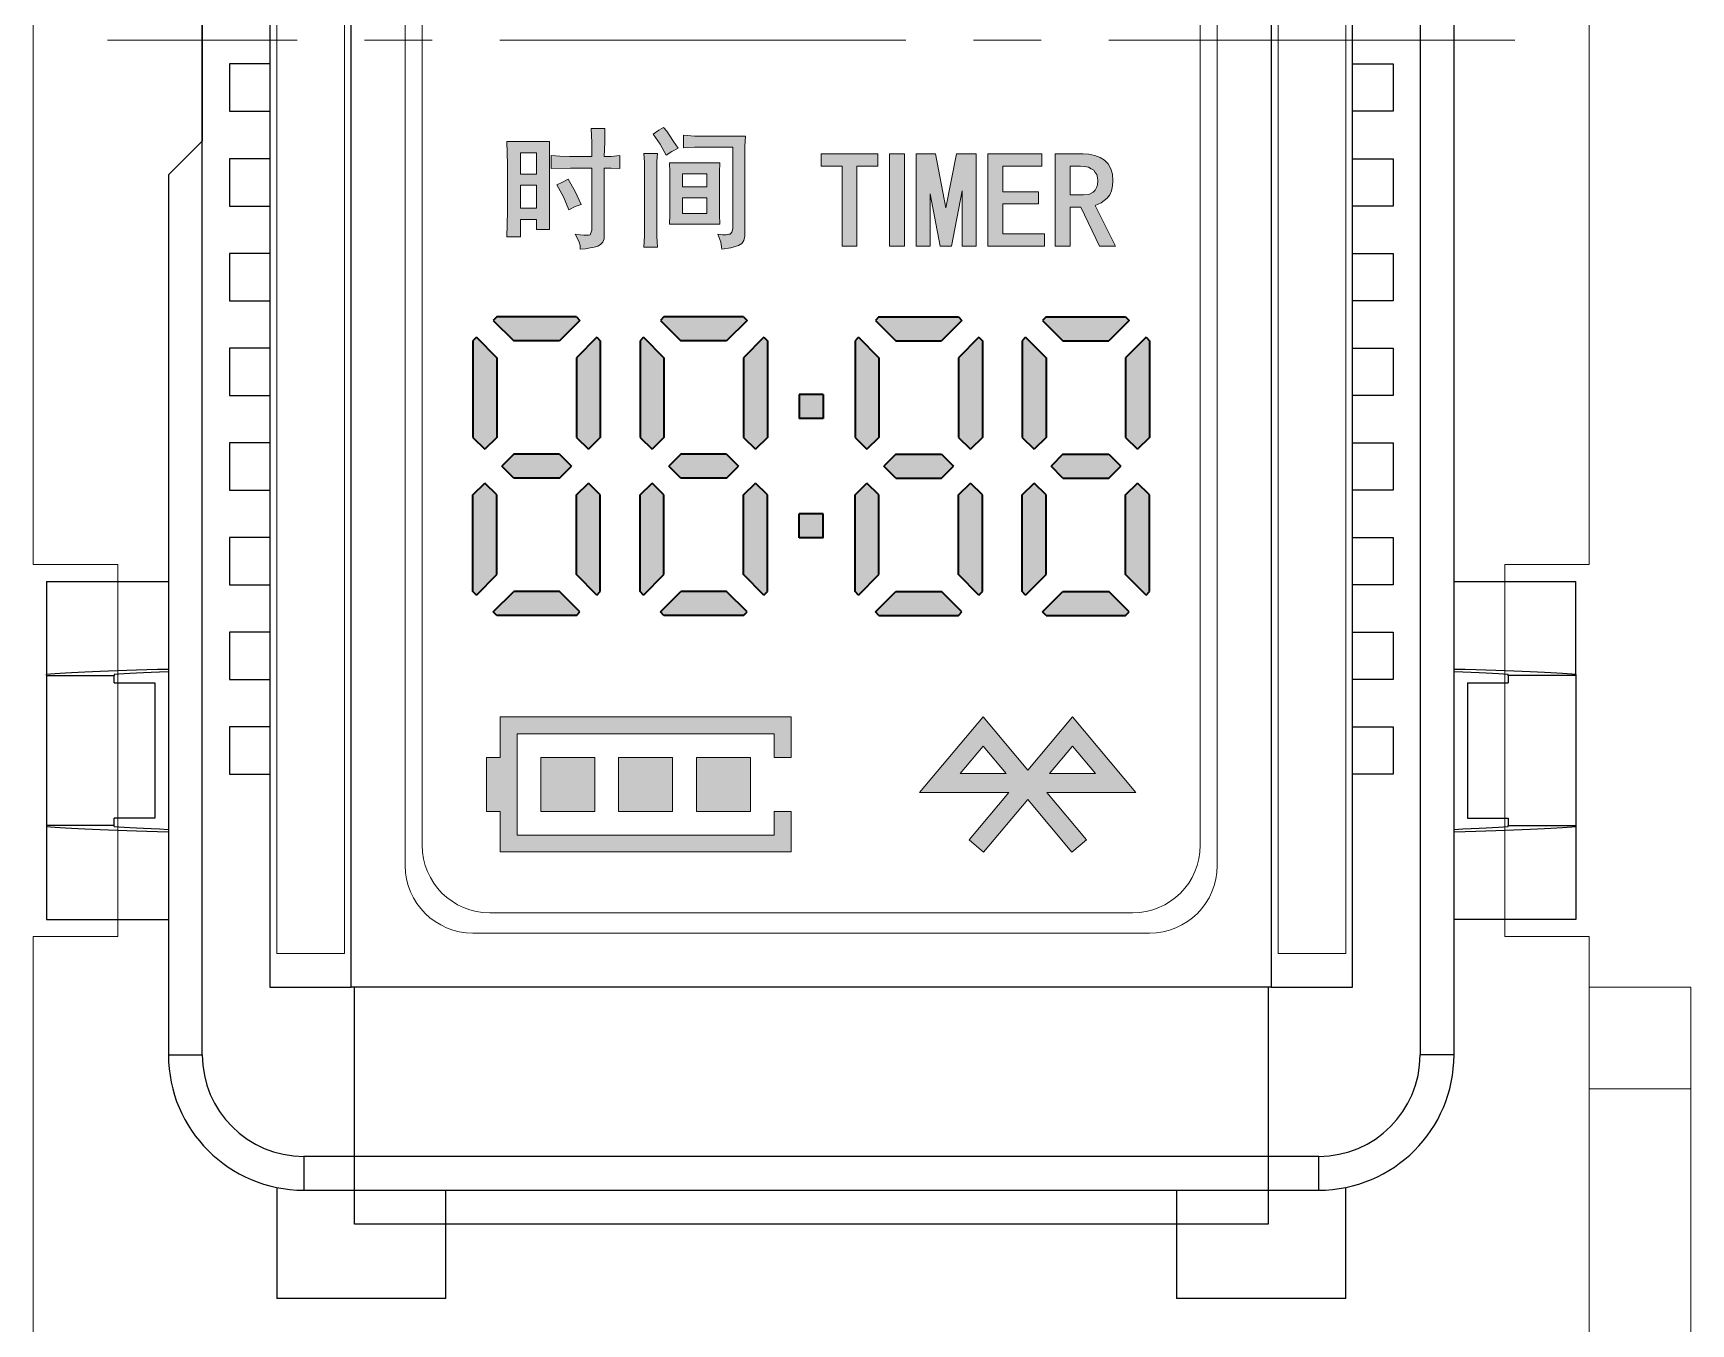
# Model space of a CAD drawing. Header units: millimetres. Extents: x -13 to 383, y -156 to 81.
# Drawn here: x 53.65 to 78.15, y 15.67 to 34.76 of the extents above; entities that cross this region are included whole.
import ezdxf

# ---------------------------------------------------------------- set-up
doc = ezdxf.new("R2010")
doc.units = ezdxf.units.MM
doc.header["$LTSCALE"] = 0.5
doc.linetypes.add('点画线', pattern=[18, 12, -2, 2, -2])
doc.layers.get('0').update_dxf_attribs({"lineweight": 18})
doc.layers.add('中心线层', color=1, linetype='点画线', lineweight=18)
doc.layers.add('粗实线层', color=7, linetype='Continuous', lineweight=35)

# ---------------------------------------------------------------- blocks, each defined once
blk = doc.blocks.new('*X6')
at = {"color": 7, "linetype": 'Continuous', "lineweight": 25}
for p, q in [((6.079, 4.1), (-6.079, 4.1)), ((-6.079, 3.6), (-6.079, 4.1)), ((6.079, 4.1), (6.079, 3.6)), ((-6.079, 3.6), (6.079, 3.6)), ((-7.861, 3.009), (-7.415, 2.782)), ((-8.769, 2.038), (-8.513, 1.609)), ((8.769, 2.038), (8.513, 1.609)), ((-9.5, 0.75), (-9.5, -10.91)), ((-9.5, 0.75), (-9, 0.75)), ((-9, -27.9), (-9, 0.75)), ((9, 0.75), (9, -27.9)), ((9.5, 0.75), (9, 0.75)), ((9.5, -27.9), (9.5, 0.75)), ((-11.3, -1.9), (-11.3, -3.276)), ((-11.3, -1.9), (-9.5, -1.9)), ((9.5, -1.9), (11.3, -1.9)), ((11.3, -1.9), (11.3, -3.276)), ((-11.3, -3.293), (-11.3, -3.276)), ((-11.3, -3.293), (-10.3, -3.293)), ((-11.3, -3.293), (-11.3, -5.507)), ((-10.3, -3.278), (-10.3, -3.293)), ((-10.3, -3.4), (-10.3, -3.293)), ((-10.3, -3.4), (-9.7, -3.4)), ((-9.7, -3.4), (-9.7, -5.4)), ((9.7, -3.4), (9.7, -5.4)), ((9.7, -3.4), (10.3, -3.4)), ((10.3, -3.293), (10.3, -3.278)), ((11.3, -3.293), (10.3, -3.293)), ((10.3, -3.293), (10.3, -3.4)), ((11.3, -3.276), (11.3, -3.293)), ((11.3, -3.293), (11.3, -5.507)), ((-11.3, -5.507), (-11.3, -5.524)), ((-10.3, -5.507), (-11.3, -5.507)), ((-11.3, -5.524), (-11.3, -6.9)), ((-9.7, -5.4), (-10.3, -5.4)), ((-10.3, -5.507), (-10.3, -5.4)), ((-10.3, -5.522), (-10.3, -5.507)), ((9.7, -5.4), (10.3, -5.4)), ((10.3, -5.4), (10.3, -5.507)), ((10.3, -5.522), (10.3, -5.507)), ((10.3, -5.507), (11.3, -5.507)), ((11.3, -5.507), (11.3, -5.524)), ((11.3, -6.9), (11.3, -5.524)), ((-11.3, -6.9), (-9.5, -6.9)), ((11.3, -6.9), (9.5, -6.9)), ((-9.002, -11.407), (-9.5, -10.91)), ((-9.002, -11.407), (-9.002, -14.393)), ((-9.5, -14.89), (-9.002, -14.393)), ((-9.5, -14.89), (-9.5, -27.9)), ((-11.3, -20.9), (-11.3, -22.276)), ((-11.3, -20.9), (-9.5, -20.9)), ((9.5, -20.9), (11.3, -20.9)), ((11.3, -22.276), (11.3, -20.9)), ((-11.3, -22.293), (-11.3, -22.276)), ((-11.3, -22.293), (-10.3, -22.293)), ((-11.3, -22.293), (-11.3, -24.507)), ((-10.3, -22.278), (-10.3, -22.293)), ((-10.3, -22.4), (-10.3, -22.293)), ((10.3, -22.293), (10.3, -22.278)), ((11.3, -22.293), (10.3, -22.293)), ((10.3, -22.293), (10.3, -22.4)), ((11.3, -22.276), (11.3, -22.293)), ((11.3, -22.293), (11.3, -24.507)), ((-10.3, -22.4), (-9.7, -22.4)), ((-9.7, -22.4), (-9.7, -24.4)), ((9.7, -22.4), (9.7, -24.4)), ((9.7, -22.4), (10.3, -22.4)), ((-9.7, -24.4), (-10.3, -24.4)), ((-10.3, -24.507), (-10.3, -24.4)), ((9.7, -24.4), (10.3, -24.4)), ((10.3, -24.4), (10.3, -24.507)), ((-11.3, -24.507), (-11.3, -24.524)), ((-10.3, -24.507), (-11.3, -24.507)), ((-11.3, -24.524), (-11.3, -25.9)), ((-10.3, -24.522), (-10.3, -24.507)), ((10.3, -24.522), (10.3, -24.507)), ((10.3, -24.507), (11.3, -24.507)), ((11.3, -24.507), (11.3, -24.524)), ((11.3, -24.524), (11.3, -25.9)), ((-11.3, -25.9), (-9.5, -25.9)), ((11.3, -25.9), (9.5, -25.9)), ((-9.5, -27.9), (-9, -27.9)), ((9.5, -27.9), (9, -27.9)), ((7.5, -29.4), (-7.5, -29.4)), ((-7.5, -29.4), (-7.5, -29.9)), ((7.5, -29.9), (7.5, -29.4)), ((-7.9, -29.86), (-7.9, -31.5)), ((7.9, -31.5), (7.9, -29.86)), ((-7.5, -29.9), (7.5, -29.9)), ((-5.4, -31.5), (-5.4, -29.9)), ((5.4, -29.9), (5.4, -31.5)), ((-5.4, -31.5), (-7.9, -31.5)), ((7.9, -31.5), (5.4, -31.5))]:
    blk.add_line(p, q, dxfattribs=at)
at = {"color": 0, "linetype": 'Continuous', "ltscale": 0.5}
for p, q in [((-4.75, 0), (4.75, 0)), ((-5.75, -24.8), (-5.75, -1)), ((5.75, -24.8), (5.75, -1)), ((-4.75, -25.8), (4.75, -25.8))]:
    blk.add_line(p, q, dxfattribs=at)
at = {"color": 7, "linetype": 'Continuous', "lineweight": 25}
for centre, radius, start, end in [((-6.079, 2.1), 2, 89.9999, 152.9752), ((6.079, 2.1), 2, 27.0248, 90.0001), ((-10, 4.1), 2.402, 300.8378, 332.975), ((10, 4.1), 2.402, 207.025, 239.1622), ((-8, 0.75), 1.5, 120.8378, 180), ((8, 0.75), 1.5, 0, 59.1622), ((-7.5, -27.9), 2, 180, 270), ((7.5, -27.9), 2, 270, 0)]:
    blk.add_arc(centre, radius, start, end, dxfattribs=at)
at = {"color": 0, "linetype": 'Continuous', "ltscale": 0.5}
for centre, start, end in [((4.75, -1), 0, 90), ((-4.75, -1), 90, 180), ((-4.75, -24.8), 180, 270), ((4.75, -24.8), 270, 0)]:
    blk.add_arc(centre, 1, start, end, dxfattribs=at)
at = {"color": 7, "linetype": 'Continuous', "lineweight": 25}
for centre, major_axis, start_param, end_param in [((0, -3.313), (11.5, 0), 2.542925, 2.95482), ((0, -3.313), (10.5, 0), 2.701617, 2.946102), ((0, -3.313), (11.5, 0), 0.186772, 0.598668), ((0, -3.313), (10.5, 0), 0.195491, 0.439976), ((0, -5.487), (11.5, 0), 3.328365, 3.740261), ((0, -5.487), (10.5, 0), 3.337084, 3.581569), ((0, -5.487), (10.5, 0), 5.843209, 6.087694), ((0, -5.487), (11.5, 0), 5.684517, 6.096413), ((0, -22.313), (11.5, 0), 2.542925, 2.95482), ((0, -22.313), (10.5, 0), 2.701617, 2.946102), ((0, -22.313), (11.5, 0), 0.186772, 0.598668), ((0, -22.313), (10.5, 0), 0.195491, 0.439976), ((0, -24.487), (11.5, 0), 3.328365, 3.740261), ((0, -24.487), (10.5, 0), 3.337084, 3.581569), ((0, -24.487), (10.5, 0), 5.843209, 6.087694), ((0, -24.487), (11.5, 0), 5.684517, 6.096413)]:
    blk.add_ellipse(centre, major_axis=major_axis, ratio=0.017455, start_param=start_param, end_param=end_param, dxfattribs=at)
for points in [[(-6.079, 3.6), (-6.643, 3.6), (-7.159, 3.284), (-7.415, 2.782)], [(7.415, 2.782), (7.159, 3.284), (6.643, 3.6), (6.079, 3.6)], [(-7.415, 2.782), (-7.663, 2.295), (-8.044, 1.889), (-8.513, 1.609)], [(8.513, 1.609), (8.044, 1.889), (7.663, 2.295), (7.415, 2.782)], [(-8.513, 1.609), (-8.815, 1.428), (-9, 1.102), (-9, 0.75)], [(9, 0.75), (9, 1.102), (8.815, 1.428), (8.513, 1.609)], [(-9, -27.9), (-9, -28.728), (-8.328, -29.4), (-7.5, -29.4)], [(7.5, -29.4), (8.328, -29.4), (9, -28.728), (9, -27.9)]]:
    blk.add_open_spline(points, degree=3, dxfattribs=at)
blk.add_open_spline([(7.415, 2.782), (7.532, 2.841), (7.648, 2.9), (7.813, 2.984), (7.861, 3.009), (7.861, 3.009)], degree=3, knots=[0, 0, 0, 0, 0.25, 0.25, 0.5, 0.5, 0.5, 0.5], dxfattribs=at)
blk = doc.blocks.new('*X17')
at = {"color": 9, "linetype": 'Continuous', "lineweight": 25}
for p, q in [((-45.36, -22.04), (-45.36, -18.54)), ((-31.86, -18.54), (-31.86, -22.04)), ((-31.86, -22.04), (-45.36, -22.04))]:
    blk.add_line(p, q, dxfattribs=at)
blk = doc.blocks.new('*X28')
at = {"color": 8, "linetype": 'Continuous', "ltscale": 0.5}
for p, q in [((1.1, 27.5), (0.1, 27.5)), ((0.1, 0.5), (0.1, 27.5)), ((1.1, 0.5), (1.1, 27.5)), ((1.1, 0.5), (0.1, 0.5))]:
    blk.add_line(p, q, dxfattribs=at)
blk = doc.blocks.new('*X29')
at = {"linetype": 'Continuous', "ltscale": 0.5}
blk.add_hatch(color=8, dxfattribs=at).paths.add_polyline_path([(-12.598, -24.601), (-12.598, -24.143), (-12.598, -24.002), (-8.298, -24.002), (-8.298, -24.601), (-8.548, -24.601), (-8.548, -24.252), (-12.348, -24.252), (-12.348, -25.425), (-12.348, -25.75), (-8.548, -25.75), (-8.548, -25.401), (-8.298, -25.401), (-8.298, -26), (-12.598, -26), (-12.598, -25.401), (-12.798, -25.401), (-12.798, -24.601)], flags=0)
h = blk.add_hatch(color=8, dxfattribs=at)
h.paths.add_polyline_path([(-5.46, -24.436), (-5.46, -24.375), (-5.46, -24.001), (-4.8, -24.788), (-4.14, -24.001), (-4.14, -24.436), (-4.479, -24.841), (-4.14, -24.841), (-4.14, -25.121), (-4.52, -25.121), (-4.14, -25.575), (-4.14, -25.994), (-4.148, -26.001), (-4.8, -25.223), (-5.452, -26.001), (-5.46, -25.994), (-5.46, -25.575), (-5.08, -25.121), (-5.46, -25.121), (-5.46, -24.841), (-5.121, -24.841)], flags=0)
h.paths.add_polyline_path([(-3.8, -24.841), (-3.819, -24.819), (-4.14, -24.436), (-4.14, -24.001), (-3.2, -25.121), (-4.14, -25.121), (-4.14, -24.841)], flags=0)
h.paths.add_polyline_path([(-6.4, -25.121), (-6.256, -24.949), (-5.46, -24.001), (-5.46, -24.436), (-5.8, -24.841), (-5.46, -24.841), (-5.46, -25.121)], flags=0)
h.paths.add_polyline_path([(-5.667, -25.821), (-5.656, -25.808), (-5.46, -25.575), (-5.46, -25.994)], flags=0)
h.paths.add_polyline_path([(-4.14, -25.994), (-4.14, -25.822), (-4.14, -25.575), (-3.933, -25.821)], flags=0)
h = blk.add_hatch(color=8, dxfattribs=at)
h.paths.add_polyline_path([(-9.698, -25.401), (-9.698, -24.892), (-9.698, -24.601), (-8.898, -24.601), (-8.898, -25.401)], flags=0)
h.paths.add_polyline_path([(-10.848, -25.401), (-10.848, -25.044), (-10.848, -24.601), (-10.048, -24.601), (-10.048, -25.401)], flags=0)
h.paths.add_polyline_path([(-11.998, -25.401), (-11.998, -25.066), (-11.998, -24.601), (-11.198, -24.601), (-11.198, -25.401)], flags=0)
at = {"layer": '粗实线层', "linetype": 'Continuous'}
h = blk.add_hatch(color=8, dxfattribs=at)
h.paths.add_polyline_path([(-11.244, -15.719), (-11.244, -15.564), (-11.244, -15.512), (-11.252, -15.304), (-11.052, -15.304), (-11.052, -15.504), (-11.059, -15.719), (-10.959, -15.719), (-10.828, -15.704), (-10.828, -15.897), (-10.959, -15.889), (-11.059, -15.889), (-11.059, -16.882), (-11.059, -16.936), (-11.082, -16.982), (-11.113, -17.021), (-11.152, -17.044), (-11.206, -17.059), (-11.267, -17.067), (-11.337, -17.082), (-11.414, -17.09), (-11.414, -17.036), (-11.429, -16.982), (-11.452, -16.928), (-11.491, -16.867), (-11.414, -16.874), (-11.36, -16.882), (-11.313, -16.882), (-11.29, -16.882), (-11.267, -16.874), (-11.26, -16.859), (-11.252, -16.836), (-11.244, -16.805), (-11.244, -15.889), (-11.56, -15.889), (-11.845, -15.897), (-11.845, -15.704), (-11.714, -15.712), (-11.575, -15.719), (-11.414, -15.719)], flags=0)
h.paths.add_polyline_path([(-11.66, -16.312), (-11.685, -16.268), (-11.76, -16.135), (-11.675, -16.097), (-11.591, -16.051), (-11.491, -16.235), (-11.398, -16.428), (-11.491, -16.459), (-11.583, -16.505)], flags=0)
h.paths.add_polyline_path([(-12.06, -15.981), (-12.06, -15.709), (-12.06, -15.666), (-12.196, -15.666), (-12.196, -15.496), (-11.868, -15.496), (-11.868, -15.642), (-11.868, -15.804), (-11.868, -15.974), (-11.868, -16.166), (-11.868, -16.359), (-11.868, -16.52), (-11.868, -16.667), (-11.868, -16.797), (-12.06, -16.797), (-12.06, -16.651), (-12.196, -16.651), (-12.196, -16.482), (-12.06, -16.482), (-12.06, -16.143), (-12.196, -16.143), (-12.196, -15.981)], flags=0)
h.paths.add_polyline_path([(-12.491, -15.835), (-12.496, -15.653), (-12.499, -15.496), (-12.196, -15.496), (-12.196, -15.666), (-12.299, -15.666), (-12.299, -15.981), (-12.196, -15.981), (-12.196, -16.143), (-12.299, -16.143), (-12.299, -16.482), (-12.196, -16.482), (-12.196, -16.651), (-12.299, -16.651), (-12.299, -16.905), (-12.499, -16.905), (-12.491, -16.536), (-12.491, -16.181)], flags=0)
h = blk.add_hatch(color=8, dxfattribs=at)
h.paths.add_polyline_path([(-9.709, -15.974), (-9.709, -15.944), (-9.709, -15.812), (-9.35, -15.812), (-9.358, -15.95), (-9.358, -16.074), (-9.358, -16.466), (-9.358, -16.582), (-9.35, -16.72), (-9.709, -16.72), (-9.709, -16.559), (-9.542, -16.559), (-9.542, -16.328), (-9.709, -16.328), (-9.709, -16.166), (-9.542, -16.166), (-9.542, -15.974)], flags=0)
h.paths.add_polyline_path([(-10.089, -16.074), (-10.089, -15.95), (-10.097, -15.812), (-9.709, -15.812), (-9.709, -15.974), (-9.904, -15.974), (-9.904, -16.166), (-9.709, -16.166), (-9.709, -16.328), (-9.904, -16.328), (-9.904, -16.559), (-9.709, -16.559), (-9.709, -16.72), (-10.097, -16.72), (-10.089, -16.574), (-10.089, -16.459)], flags=0)
h.paths.add_polyline_path([(-10.143, -15.696), (-10.227, -15.55), (-10.235, -15.535), (-10.336, -15.388), (-10.251, -15.327), (-10.182, -15.288), (-10.135, -15.342), (-10.089, -15.411), (-10.035, -15.496), (-9.966, -15.596), (-10.058, -15.642)], flags=0)
h.paths.add_polyline_path([(-9.889, -15.589), (-9.889, -15.508), (-9.889, -15.404), (-9.727, -15.419), (-9.709, -15.419), (-9.709, -15.581), (-9.727, -15.581)], flags=0)
h.paths.add_polyline_path([(-9.709, -15.581), (-9.709, -15.515), (-9.709, -15.419), (-9.566, -15.419), (-8.973, -15.419), (-8.98, -15.565), (-8.98, -15.719), (-8.98, -16.821), (-8.98, -16.898), (-8.996, -16.959), (-9.027, -17.005), (-9.073, -17.036), (-9.188, -17.067), (-9.319, -17.09), (-9.335, -16.982), (-9.381, -16.867), (-9.311, -16.874), (-9.258, -16.874), (-9.219, -16.867), (-9.196, -16.867), (-9.173, -16.836), (-9.157, -16.782), (-9.157, -15.581), (-9.558, -15.581)], flags=0)
h.paths.add_polyline_path([(-10.466, -16.728), (-10.466, -15.964), (-10.466, -15.95), (-10.466, -15.804), (-10.474, -15.673), (-10.274, -15.673), (-10.282, -15.789), (-10.282, -15.904), (-10.282, -16.736), (-10.282, -16.898), (-10.274, -17.059), (-10.474, -17.059), (-10.466, -16.89)], flags=0)
h = blk.add_hatch(color=8, dxfattribs=at)
h.paths.add_polyline_path([(-3.769, -16.136), (-3.762, -16.078), (-3.762, -16.073), (-3.769, -16.033), (-3.777, -15.986), (-3.801, -15.954), (-3.825, -15.922), (-3.864, -15.899), (-3.904, -15.875), (-3.959, -15.867), (-3.983, -15.864), (-3.983, -15.678), (-3.896, -15.685), (-3.809, -15.701), (-3.73, -15.733), (-3.667, -15.772), (-3.611, -15.828), (-3.572, -15.899), (-3.548, -15.978), (-3.54, -16.08), (-3.548, -16.152), (-3.564, -16.223), (-3.588, -16.286), (-3.627, -16.333), (-3.714, -16.404), (-3.801, -16.444), (-3.501, -17.044), (-3.738, -17.044), (-3.983, -16.534), (-3.983, -16.286), (-3.975, -16.286), (-3.896, -16.278), (-3.833, -16.246), (-3.801, -16.215), (-3.785, -16.175)], flags=0)
h.paths.add_polyline_path([(-4.394, -17.044), (-4.394, -16.368), (-4.394, -15.678), (-3.983, -15.678), (-3.983, -15.864), (-4.022, -15.859), (-4.172, -15.859), (-4.172, -16.286), (-3.983, -16.286), (-3.983, -16.534), (-4.014, -16.468), (-4.172, -16.468), (-4.172, -17.044)], flags=0)
h.paths.add_polyline_path([(-5.389, -17.044), (-5.389, -16.358), (-5.389, -15.678), (-4.591, -15.678), (-4.591, -15.859), (-5.168, -15.859), (-5.168, -16.239), (-4.639, -16.239), (-4.639, -16.42), (-5.168, -16.42), (-5.168, -16.863), (-4.552, -16.863), (-4.552, -17.044)], flags=0)
h.paths.add_polyline_path([(-5.768, -17.044), (-5.768, -16.286), (-5.768, -16.227), (-5.78, -16.286), (-5.926, -17.044), (-6.092, -17.044), (-6.239, -16.286), (-6.243, -16.268), (-6.239, -16.286), (-6.243, -17.044), (-6.448, -17.044), (-6.448, -16.286), (-6.448, -15.678), (-6.163, -15.678), (-6.046, -16.286), (-6.009, -16.477), (-5.972, -16.286), (-5.855, -15.678), (-5.563, -15.678), (-5.563, -17.044)], flags=0)
h.paths.add_polyline_path([(-6.843, -17.044), (-6.843, -16.254), (-6.843, -15.678), (-6.621, -15.678), (-6.621, -17.044)], flags=0)
h.paths.add_polyline_path([(-7.545, -17.044), (-7.545, -16.223), (-7.545, -15.859), (-7.854, -15.859), (-7.854, -15.678), (-7.016, -15.678), (-7.016, -15.859), (-7.324, -15.859), (-7.324, -17.044)], flags=0)
h = blk.add_hatch(color=8, dxfattribs=at)
h.paths.add_polyline_path([(-12.397, -18.443), (-12.663, -18.178), (-12.699, -18.142), (-12.647, -18.09), (-11.471, -18.09), (-11.419, -18.142), (-11.72, -18.443)], flags=0)
h.paths.add_polyline_path([(-11.471, -19.87), (-11.471, -18.901), (-11.471, -18.693), (-11.169, -18.391), (-11.118, -18.443), (-11.118, -19.87), (-11.294, -20.046)], flags=0)
h.paths.add_polyline_path([(-12.397, -20.472), (-12.487, -20.383), (-12.574, -20.296), (-12.397, -20.119), (-11.72, -20.119), (-11.544, -20.296), (-11.72, -20.472)], flags=0)
h.paths.add_polyline_path([(-13, -19.87), (-13, -19.298), (-13, -18.443), (-12.948, -18.391), (-12.647, -18.693), (-12.647, -19.87), (-12.824, -20.046)], flags=0)
h.paths.add_polyline_path([(-13, -22.149), (-13, -21.134), (-13, -20.722), (-12.824, -20.545), (-12.647, -20.722), (-12.647, -21.899), (-12.948, -22.201)], flags=0)
h.paths.add_polyline_path([(-12.699, -22.45), (-12.525, -22.276), (-12.397, -22.149), (-11.72, -22.149), (-11.419, -22.45), (-11.471, -22.502), (-12.647, -22.502)], flags=0)
h.paths.add_polyline_path([(-11.471, -21.899), (-11.471, -21.638), (-11.471, -20.722), (-11.294, -20.545), (-11.118, -20.722), (-11.118, -22.149), (-11.169, -22.201)], flags=0)
h = blk.add_hatch(color=8, dxfattribs=at)
h.paths.add_polyline_path([(-9.927, -18.443), (-10.192, -18.178), (-10.228, -18.142), (-10.176, -18.09), (-9, -18.09), (-8.948, -18.142), (-9.25, -18.443)], flags=0)
h.paths.add_polyline_path([(-9, -19.87), (-9, -18.901), (-9, -18.693), (-8.699, -18.391), (-8.647, -18.443), (-8.647, -19.87), (-8.824, -20.046)], flags=0)
h.paths.add_polyline_path([(-9.927, -20.472), (-10.016, -20.383), (-10.103, -20.296), (-9.927, -20.119), (-9.25, -20.119), (-9.073, -20.296), (-9.25, -20.472)], flags=0)
h.paths.add_polyline_path([(-10.529, -19.87), (-10.529, -19.298), (-10.529, -18.443), (-10.478, -18.391), (-10.176, -18.693), (-10.176, -19.87), (-10.353, -20.046)], flags=0)
h.paths.add_polyline_path([(-10.529, -22.149), (-10.529, -21.134), (-10.529, -20.722), (-10.353, -20.545), (-10.176, -20.722), (-10.176, -21.899), (-10.478, -22.201)], flags=0)
h.paths.add_polyline_path([(-10.228, -22.45), (-10.054, -22.276), (-9.927, -22.149), (-9.25, -22.149), (-8.948, -22.45), (-9, -22.502), (-10.176, -22.502)], flags=0)
h.paths.add_polyline_path([(-9, -21.899), (-9, -21.638), (-9, -20.722), (-8.824, -20.545), (-8.647, -20.722), (-8.647, -22.149), (-8.699, -22.201)], flags=0)
h = blk.add_hatch(color=8, dxfattribs=at)
h.paths.add_polyline_path([(-6.073, -18.443), (-5.808, -18.178), (-5.772, -18.142), (-5.824, -18.09), (-7, -18.09), (-7.052, -18.142), (-6.75, -18.443)], flags=0)
h.paths.add_polyline_path([(-7, -19.87), (-7, -18.901), (-7, -18.693), (-7.301, -18.391), (-7.353, -18.443), (-7.353, -19.87), (-7.176, -20.046)], flags=0)
h.paths.add_polyline_path([(-6.073, -20.472), (-5.984, -20.383), (-5.897, -20.296), (-6.073, -20.119), (-6.75, -20.119), (-6.927, -20.296), (-6.75, -20.472)], flags=0)
h.paths.add_polyline_path([(-5.471, -19.87), (-5.471, -19.298), (-5.471, -18.443), (-5.522, -18.391), (-5.824, -18.693), (-5.824, -19.87), (-5.647, -20.046)], flags=0)
h.paths.add_polyline_path([(-5.471, -22.149), (-5.471, -21.134), (-5.471, -20.722), (-5.647, -20.545), (-5.824, -20.722), (-5.824, -21.899), (-5.522, -22.201)], flags=0)
h.paths.add_polyline_path([(-5.772, -22.45), (-5.946, -22.276), (-6.073, -22.149), (-6.75, -22.149), (-7.052, -22.45), (-7, -22.502), (-5.824, -22.502)], flags=0)
h.paths.add_polyline_path([(-7, -21.899), (-7, -21.638), (-7, -20.722), (-7.176, -20.545), (-7.353, -20.722), (-7.353, -22.149), (-7.301, -22.201)], flags=0)
h = blk.add_hatch(color=8, dxfattribs=at)
h.paths.add_polyline_path([(-3.603, -18.443), (-3.337, -18.178), (-3.301, -18.142), (-3.353, -18.09), (-4.529, -18.09), (-4.581, -18.142), (-4.28, -18.443)], flags=0)
h.paths.add_polyline_path([(-4.529, -19.87), (-4.529, -18.901), (-4.529, -18.693), (-4.831, -18.391), (-4.882, -18.443), (-4.882, -19.87), (-4.706, -20.046)], flags=0)
h.paths.add_polyline_path([(-3.603, -20.472), (-3.513, -20.383), (-3.426, -20.296), (-3.603, -20.119), (-4.28, -20.119), (-4.456, -20.296), (-4.28, -20.472)], flags=0)
h.paths.add_polyline_path([(-3, -19.87), (-3, -19.298), (-3, -18.443), (-3.052, -18.391), (-3.353, -18.693), (-3.353, -19.87), (-3.176, -20.046)], flags=0)
h.paths.add_polyline_path([(-3, -22.149), (-3, -21.134), (-3, -20.722), (-3.176, -20.545), (-3.353, -20.722), (-3.353, -21.899), (-3.052, -22.201)], flags=0)
h.paths.add_polyline_path([(-3.301, -22.45), (-3.475, -22.276), (-3.603, -22.149), (-4.28, -22.149), (-4.581, -22.45), (-4.529, -22.502), (-3.353, -22.502)], flags=0)
h.paths.add_polyline_path([(-4.529, -21.899), (-4.529, -21.638), (-4.529, -20.722), (-4.706, -20.545), (-4.882, -20.722), (-4.882, -22.149), (-4.831, -22.201)], flags=0)
for points in [[(-8.176, -19.59), (-8.176, -19.327), (-8.176, -19.237), (-7.824, -19.237), (-7.824, -19.59)], [(-8.176, -21.355), (-8.176, -21.077), (-8.176, -21.002), (-7.824, -21.002), (-7.824, -21.355)]]:
    blk.add_hatch(color=8, dxfattribs=at).paths.add_polyline_path(points, flags=0)
at = {"color": 8, "ltscale": 0.5}
for p, q in [((-14, -26.2), (-14, -1.8)), ((-2, -26.2), (-2, -1.8)), ((-3, -27.2), (-13, -27.2))]:
    blk.add_line(p, q, dxfattribs=at)
at = {"color": 8, "linetype": 'Continuous', "ltscale": 0.5}
for p, q in [((-12.598, -24.601), (-12.598, -24.002)), ((-8.298, -24.601), (-8.298, -24.002)), ((-5.46, -24.001), (-6.4, -25.121)), ((-5.46, -24.001), (-4.8, -24.788)), ((-4.14, -24.001), (-4.8, -24.788)), ((-4.14, -24.001), (-3.2, -25.121)), ((-12.348, -25.425), (-12.348, -24.252)), ((-12.348, -24.252), (-8.548, -24.252)), ((-8.548, -24.601), (-8.548, -24.252)), ((-5.46, -24.436), (-5.8, -24.841)), ((-5.46, -24.436), (-5.121, -24.841)), ((-4.14, -24.436), (-4.479, -24.841)), ((-4.14, -24.436), (-3.8, -24.841)), ((-12.798, -24.601), (-12.598, -24.601)), ((-11.998, -25.401), (-11.998, -24.601)), ((-11.998, -24.601), (-11.198, -24.601)), ((-11.198, -25.401), (-11.198, -24.601)), ((-10.848, -25.401), (-10.848, -24.601)), ((-10.848, -24.601), (-10.048, -24.601)), ((-10.048, -25.401), (-10.048, -24.601)), ((-9.698, -25.401), (-9.698, -24.601)), ((-9.698, -24.601), (-8.898, -24.601)), ((-8.898, -25.401), (-8.898, -24.601)), ((-8.548, -24.601), (-8.298, -24.601)), ((-5.8, -24.841), (-5.121, -24.841)), ((-3.8, -24.841), (-4.479, -24.841)), ((-6.4, -25.121), (-5.08, -25.121)), ((-5.08, -25.121), (-5.667, -25.821)), ((-4.8, -25.223), (-5.452, -26.001)), ((-4.8, -25.223), (-4.148, -26.001)), ((-4.52, -25.121), (-3.933, -25.821)), ((-3.2, -25.121), (-4.52, -25.121)), ((-12.798, -25.401), (-12.598, -25.401)), ((-12.598, -25.401), (-12.598, -26)), ((-12.348, -25.425), (-12.348, -25.75)), ((-11.998, -25.401), (-11.198, -25.401)), ((-10.848, -25.401), (-10.048, -25.401)), ((-9.698, -25.401), (-8.898, -25.401)), ((-8.548, -25.401), (-8.298, -25.401)), ((-8.548, -25.401), (-8.548, -25.75)), ((-8.298, -25.401), (-8.298, -26)), ((-12.348, -25.75), (-8.548, -25.75)), ((-5.452, -26.001), (-5.667, -25.821)), ((-4.148, -26.001), (-3.933, -25.821))]:
    blk.add_line(p, q, dxfattribs=at)
at = {"color": 8}
for p, q in [((-12.598, -24.002), (-8.298, -24.002)), ((-12.798, -25.401), (-12.798, -24.601)), ((-12.598, -26), (-8.298, -26))]:
    blk.add_line(p, q, dxfattribs=at)
at = {"color": 8, "lineweight": 0}
for points in [[(-11.845, -15.704), (-11.714, -15.712), (-11.575, -15.719), (-11.414, -15.719), (-11.244, -15.719), (-11.244, -15.512), (-11.252, -15.304), (-11.052, -15.304), (-11.052, -15.504), (-11.059, -15.719), (-10.959, -15.719), (-10.828, -15.704), (-10.828, -15.897), (-10.959, -15.889), (-11.059, -15.889), (-11.059, -16.882), (-11.059, -16.936), (-11.082, -16.982), (-11.113, -17.021), (-11.152, -17.044), (-11.206, -17.059), (-11.267, -17.067), (-11.337, -17.082), (-11.414, -17.09), (-11.414, -17.036), (-11.429, -16.982), (-11.452, -16.928), (-11.491, -16.867), (-11.414, -16.874), (-11.36, -16.882), (-11.313, -16.882), (-11.29, -16.882), (-11.267, -16.874), (-11.26, -16.859), (-11.252, -16.836), (-11.244, -16.805), (-11.244, -15.889), (-11.56, -15.889), (-11.845, -15.897), (-11.845, -15.704)], [(-10.336, -15.388), (-10.251, -15.327), (-10.182, -15.288), (-10.135, -15.342), (-10.089, -15.411), (-10.035, -15.496), (-9.966, -15.596), (-10.058, -15.642), (-10.143, -15.696), (-10.235, -15.535), (-10.336, -15.388)], [(-9.889, -15.404), (-9.727, -15.419), (-9.566, -15.419), (-8.973, -15.419), (-8.98, -15.565), (-8.98, -15.719), (-8.98, -16.821), (-8.98, -16.898), (-8.996, -16.959), (-9.027, -17.005), (-9.073, -17.036), (-9.188, -17.067), (-9.319, -17.09), (-9.335, -16.982), (-9.381, -16.867), (-9.311, -16.874), (-9.258, -16.874), (-9.219, -16.867), (-9.196, -16.867), (-9.173, -16.836), (-9.157, -16.782), (-9.157, -15.581), (-9.558, -15.581), (-9.727, -15.581), (-9.889, -15.589), (-9.889, -15.404)], [(-12.499, -15.496), (-11.868, -15.496), (-11.868, -15.642), (-11.868, -15.804), (-11.868, -15.974), (-11.868, -16.166), (-11.868, -16.359), (-11.868, -16.52), (-11.868, -16.667), (-11.868, -16.797), (-12.06, -16.797), (-12.06, -16.651), (-12.299, -16.651), (-12.299, -16.905), (-12.499, -16.905), (-12.491, -16.536), (-12.491, -16.181), (-12.491, -15.835), (-12.499, -15.496)], [(-12.299, -15.666), (-12.299, -15.981), (-12.06, -15.981), (-12.06, -15.666), (-12.299, -15.666)], [(-10.282, -16.736), (-10.282, -16.898), (-10.274, -17.059), (-10.474, -17.059), (-10.466, -16.89), (-10.466, -16.728), (-10.466, -15.95), (-10.466, -15.804), (-10.474, -15.673), (-10.274, -15.673), (-10.282, -15.789), (-10.282, -15.904), (-10.282, -16.736)], [(-7.016, -15.859), (-7.324, -15.859), (-7.324, -17.044), (-7.545, -17.044), (-7.545, -15.859), (-7.854, -15.859), (-7.854, -15.678), (-7.016, -15.678), (-7.016, -15.859)], [(-3.501, -17.044), (-3.738, -17.044), (-4.014, -16.468), (-4.172, -16.468), (-4.172, -17.044), (-4.394, -17.044), (-4.394, -15.678), (-3.983, -15.678), (-3.896, -15.685), (-3.809, -15.701), (-3.73, -15.733), (-3.667, -15.772), (-3.611, -15.828), (-3.572, -15.899), (-3.548, -15.978), (-3.54, -16.08), (-3.548, -16.152), (-3.564, -16.223), (-3.588, -16.286), (-3.627, -16.333), (-3.714, -16.404), (-3.801, -16.444), (-3.501, -17.044)], [(-10.097, -15.812), (-9.35, -15.812), (-9.358, -15.95), (-9.358, -16.074), (-9.358, -16.466), (-9.358, -16.582), (-9.35, -16.72), (-10.097, -16.72), (-10.089, -16.574), (-10.089, -16.459), (-10.089, -16.074), (-10.089, -15.95), (-10.097, -15.812)], [(-3.762, -16.073), (-3.769, -16.033), (-3.777, -15.986), (-3.801, -15.954), (-3.825, -15.922), (-3.864, -15.899), (-3.904, -15.875), (-3.959, -15.867), (-4.022, -15.859), (-4.172, -15.859), (-4.172, -16.286), (-3.975, -16.286), (-3.896, -16.278), (-3.833, -16.246), (-3.801, -16.215), (-3.785, -16.175), (-3.769, -16.136), (-3.762, -16.073)], [(-12.299, -16.143), (-12.299, -16.482), (-12.06, -16.482), (-12.06, -16.143), (-12.299, -16.143)], [(-11.76, -16.135), (-11.675, -16.097), (-11.591, -16.051), (-11.491, -16.235), (-11.398, -16.428), (-11.491, -16.459), (-11.583, -16.505), (-11.66, -16.312), (-11.76, -16.135)], [(-9.904, -15.974), (-9.904, -16.166), (-9.542, -16.166), (-9.542, -15.974), (-9.904, -15.974)], [(-9.904, -16.328), (-9.904, -16.559), (-9.542, -16.559), (-9.542, -16.328), (-9.904, -16.328)]]:
    blk.add_lwpolyline(points, dxfattribs=at)
for points in [[(-6.843, -15.678), (-6.621, -15.678), (-6.621, -17.044), (-6.843, -17.044)], [(-5.768, -16.227), (-5.926, -17.044), (-6.092, -17.044), (-6.243, -16.268), (-6.243, -17.044), (-6.448, -17.044), (-6.448, -15.678), (-6.163, -15.678), (-6.009, -16.477), (-5.855, -15.678), (-5.563, -15.678), (-5.563, -17.044), (-5.768, -17.044)], [(-5.389, -15.678), (-4.591, -15.678), (-4.591, -15.859), (-5.168, -15.859), (-5.168, -16.239), (-4.639, -16.239), (-4.639, -16.42), (-5.168, -16.42), (-5.168, -16.863), (-4.552, -16.863), (-4.552, -17.044), (-5.389, -17.044)]]:
    blk.add_lwpolyline(points, close=True, dxfattribs=at)
at = {"color": 8, "linetype": 'Continuous', "ltscale": 0.5}
for centre, start, end in [((-13, -26.2), 180, 270), ((-3, -26.2), 270, 0)]:
    blk.add_arc(centre, 1, start, end, dxfattribs=at)
at = {"layer": '粗实线层', "color": 8, "linetype": 'Continuous'}
for p, q in [((-12.647, -18.09), (-12.699, -18.142)), ((-11.471, -18.09), (-12.647, -18.09)), ((-11.471, -18.09), (-11.419, -18.142)), ((-10.176, -18.09), (-10.228, -18.142)), ((-9, -18.09), (-10.176, -18.09)), ((-9, -18.09), (-8.948, -18.142)), ((-7, -18.09), (-7.052, -18.142)), ((-7, -18.09), (-5.824, -18.09)), ((-5.824, -18.09), (-5.772, -18.142)), ((-4.529, -18.09), (-4.581, -18.142)), ((-4.529, -18.09), (-3.353, -18.09)), ((-3.353, -18.09), (-3.301, -18.142)), ((-12.699, -18.142), (-12.397, -18.443)), ((-11.419, -18.142), (-11.72, -18.443)), ((-10.228, -18.142), (-9.927, -18.443)), ((-8.948, -18.142), (-9.25, -18.443)), ((-7.052, -18.142), (-6.75, -18.443)), ((-5.772, -18.142), (-6.073, -18.443)), ((-4.581, -18.142), (-4.28, -18.443)), ((-3.301, -18.142), (-3.603, -18.443)), ((-12.948, -18.391), (-13, -18.443)), ((-13, -18.443), (-13, -19.87)), ((-12.948, -18.391), (-12.647, -18.693)), ((-11.72, -18.443), (-12.397, -18.443)), ((-11.169, -18.391), (-11.471, -18.693)), ((-11.169, -18.391), (-11.118, -18.443)), ((-11.118, -18.443), (-11.118, -19.87)), ((-10.478, -18.391), (-10.529, -18.443)), ((-10.529, -18.443), (-10.529, -19.87)), ((-10.478, -18.391), (-10.176, -18.693)), ((-9.25, -18.443), (-9.927, -18.443)), ((-8.699, -18.391), (-9, -18.693)), ((-8.699, -18.391), (-8.647, -18.443)), ((-8.647, -18.443), (-8.647, -19.87)), ((-7.301, -18.391), (-7.353, -18.443)), ((-7.353, -18.443), (-7.353, -19.87)), ((-7.301, -18.391), (-7, -18.693)), ((-6.75, -18.443), (-6.073, -18.443)), ((-5.522, -18.391), (-5.824, -18.693)), ((-5.522, -18.391), (-5.471, -18.443)), ((-5.471, -18.443), (-5.471, -19.87)), ((-4.831, -18.391), (-4.882, -18.443)), ((-4.882, -18.443), (-4.882, -19.87)), ((-4.831, -18.391), (-4.529, -18.693)), ((-4.28, -18.443), (-3.603, -18.443)), ((-3.052, -18.391), (-3.353, -18.693)), ((-3.052, -18.391), (-3, -18.443)), ((-3, -18.443), (-3, -19.87)), ((-12.647, -18.693), (-12.647, -19.87)), ((-11.471, -18.693), (-11.471, -19.87)), ((-10.176, -18.693), (-10.176, -19.87)), ((-9, -18.693), (-9, -19.87)), ((-7, -18.693), (-7, -19.87)), ((-5.824, -18.693), (-5.824, -19.87)), ((-4.529, -18.693), (-4.529, -19.87)), ((-3.353, -18.693), (-3.353, -19.87)), ((-8.176, -19.237), (-8.176, -19.59)), ((-7.824, -19.237), (-8.176, -19.237)), ((-7.824, -19.237), (-7.824, -19.59)), ((-7.824, -19.59), (-8.176, -19.59)), ((-13, -19.87), (-12.824, -20.046)), ((-12.647, -19.87), (-12.824, -20.046)), ((-11.471, -19.87), (-11.294, -20.046)), ((-11.118, -19.87), (-11.294, -20.046)), ((-10.529, -19.87), (-10.353, -20.046)), ((-10.176, -19.87), (-10.353, -20.046)), ((-9, -19.87), (-8.824, -20.046)), ((-8.647, -19.87), (-8.824, -20.046)), ((-7.353, -19.87), (-7.176, -20.046)), ((-7, -19.87), (-7.176, -20.046)), ((-5.824, -19.87), (-5.647, -20.046)), ((-5.471, -19.87), (-5.647, -20.046)), ((-4.882, -19.87), (-4.706, -20.046)), ((-4.529, -19.87), (-4.706, -20.046)), ((-3.353, -19.87), (-3.176, -20.046)), ((-3, -19.87), (-3.176, -20.046)), ((-12.397, -20.119), (-12.574, -20.296)), ((-12.397, -20.472), (-12.574, -20.296)), ((-11.72, -20.119), (-12.397, -20.119)), ((-11.72, -20.119), (-11.544, -20.296)), ((-11.72, -20.472), (-11.544, -20.296)), ((-9.927, -20.119), (-10.103, -20.296)), ((-9.927, -20.472), (-10.103, -20.296)), ((-9.25, -20.119), (-9.927, -20.119)), ((-9.25, -20.119), (-9.073, -20.296)), ((-9.25, -20.472), (-9.073, -20.296)), ((-6.75, -20.119), (-6.927, -20.296)), ((-6.75, -20.472), (-6.927, -20.296)), ((-6.75, -20.119), (-6.073, -20.119)), ((-6.073, -20.119), (-5.897, -20.296)), ((-6.073, -20.472), (-5.897, -20.296)), ((-4.28, -20.119), (-4.456, -20.296)), ((-4.28, -20.472), (-4.456, -20.296)), ((-4.28, -20.119), (-3.603, -20.119)), ((-3.603, -20.119), (-3.426, -20.296)), ((-3.603, -20.472), (-3.426, -20.296)), ((-13, -20.722), (-12.824, -20.545)), ((-12.647, -20.722), (-12.824, -20.545)), ((-11.72, -20.472), (-12.397, -20.472)), ((-11.471, -20.722), (-11.294, -20.545)), ((-11.118, -20.722), (-11.294, -20.545)), ((-10.529, -20.722), (-10.353, -20.545)), ((-10.176, -20.722), (-10.353, -20.545)), ((-9.25, -20.472), (-9.927, -20.472)), ((-9, -20.722), (-8.824, -20.545)), ((-8.647, -20.722), (-8.824, -20.545)), ((-7.353, -20.722), (-7.176, -20.545)), ((-7, -20.722), (-7.176, -20.545)), ((-6.75, -20.472), (-6.073, -20.472)), ((-5.824, -20.722), (-5.647, -20.545)), ((-5.471, -20.722), (-5.647, -20.545)), ((-4.882, -20.722), (-4.706, -20.545)), ((-4.529, -20.722), (-4.706, -20.545)), ((-4.28, -20.472), (-3.603, -20.472)), ((-3.353, -20.722), (-3.176, -20.545)), ((-3, -20.722), (-3.176, -20.545)), ((-13, -22.149), (-13, -20.722)), ((-12.647, -21.899), (-12.647, -20.722)), ((-11.471, -21.899), (-11.471, -20.722)), ((-11.118, -22.149), (-11.118, -20.722)), ((-10.529, -22.149), (-10.529, -20.722)), ((-10.176, -21.899), (-10.176, -20.722)), ((-9, -21.899), (-9, -20.722)), ((-8.647, -22.149), (-8.647, -20.722)), ((-7.353, -22.149), (-7.353, -20.722)), ((-7, -21.899), (-7, -20.722)), ((-5.824, -21.899), (-5.824, -20.722)), ((-5.471, -22.149), (-5.471, -20.722)), ((-4.882, -22.149), (-4.882, -20.722)), ((-4.529, -21.899), (-4.529, -20.722)), ((-3.353, -21.899), (-3.353, -20.722)), ((-3, -22.149), (-3, -20.722)), ((-7.824, -21.002), (-8.176, -21.002)), ((-8.176, -21.355), (-8.176, -21.002)), ((-7.824, -21.355), (-7.824, -21.002)), ((-7.824, -21.355), (-8.176, -21.355)), ((-12.948, -22.201), (-12.647, -21.899)), ((-11.169, -22.201), (-11.471, -21.899)), ((-10.478, -22.201), (-10.176, -21.899)), ((-8.699, -22.201), (-9, -21.899)), ((-7.301, -22.201), (-7, -21.899)), ((-5.522, -22.201), (-5.824, -21.899)), ((-4.831, -22.201), (-4.529, -21.899)), ((-3.052, -22.201), (-3.353, -21.899)), ((-12.948, -22.201), (-13, -22.149)), ((-12.699, -22.45), (-12.397, -22.149)), ((-11.72, -22.149), (-12.397, -22.149)), ((-11.419, -22.45), (-11.72, -22.149)), ((-11.169, -22.201), (-11.118, -22.149)), ((-10.478, -22.201), (-10.529, -22.149)), ((-10.228, -22.45), (-9.927, -22.149)), ((-9.25, -22.149), (-9.927, -22.149)), ((-8.948, -22.45), (-9.25, -22.149)), ((-8.699, -22.201), (-8.647, -22.149)), ((-7.301, -22.201), (-7.353, -22.149)), ((-7.052, -22.45), (-6.75, -22.149)), ((-6.75, -22.149), (-6.073, -22.149)), ((-5.772, -22.45), (-6.073, -22.149)), ((-5.522, -22.201), (-5.471, -22.149)), ((-4.831, -22.201), (-4.882, -22.149)), ((-4.581, -22.45), (-4.28, -22.149)), ((-4.28, -22.149), (-3.603, -22.149)), ((-3.301, -22.45), (-3.603, -22.149)), ((-3.052, -22.201), (-3, -22.149)), ((-12.647, -22.502), (-12.699, -22.45)), ((-11.471, -22.502), (-12.647, -22.502)), ((-11.471, -22.502), (-11.419, -22.45)), ((-10.176, -22.502), (-10.228, -22.45)), ((-9, -22.502), (-10.176, -22.502)), ((-9, -22.502), (-8.948, -22.45)), ((-7, -22.502), (-7.052, -22.45)), ((-7, -22.502), (-5.824, -22.502)), ((-5.824, -22.502), (-5.772, -22.45)), ((-4.529, -22.502), (-4.581, -22.45)), ((-4.529, -22.502), (-3.353, -22.502)), ((-3.353, -22.502), (-3.301, -22.45))]:
    blk.add_line(p, q, dxfattribs=at)

msp = doc.modelspace()

# ---------------------------------------------------------------- linework, layer by layer
at = {"color": 4, "linetype": 'Continuous', "lineweight": 25}
for p, q in [((57.153, 48.65), (57.153, 20.65)), ((58.353, 20.65), (58.353, 48.65)), ((71.953, 48.65), (71.953, 20.65)), ((73.153, 20.65), (73.153, 48.65)), ((57.153, 20.65), (58.353, 20.65)), ((71.953, 20.65), (58.353, 20.65)), ((71.953, 20.65), (73.153, 20.65))]:
    msp.add_line(p, q, dxfattribs=at)
at = {"color": 3}
for p, q in [((53.653, 26.9), (53.653, 40.4)), ((76.653, 26.9), (76.653, 40.4)), ((53.653, 1.15), (53.653, 21.4)), ((76.653, 1.15), (76.653, 21.4))]:
    msp.add_line(p, q, dxfattribs=at)
at = {"color": 8, "linetype": 'Continuous', "lineweight": 25}
for p, q in [((56.553, 34.3), (56.553, 33.6)), ((57.153, 34.3), (56.553, 34.3)), ((73.153, 34.3), (73.753, 34.3)), ((73.753, 34.3), (73.753, 33.6)), ((56.553, 33.6), (57.153, 33.6)), ((73.753, 33.6), (73.153, 33.6)), ((57.153, 32.9), (56.553, 32.9)), ((56.553, 32.9), (56.553, 32.2)), ((73.153, 32.9), (73.753, 32.9)), ((73.753, 32.9), (73.753, 32.2)), ((56.553, 32.2), (57.153, 32.2)), ((73.753, 32.2), (73.153, 32.2)), ((56.553, 31.5), (56.553, 30.8)), ((57.153, 31.5), (56.553, 31.5)), ((73.153, 31.5), (73.753, 31.5)), ((73.753, 31.5), (73.753, 30.8)), ((56.553, 30.8), (57.153, 30.8)), ((73.753, 30.8), (73.153, 30.8)), ((57.153, 30.1), (56.553, 30.1)), ((56.553, 30.1), (56.553, 29.4)), ((73.153, 30.1), (73.753, 30.1)), ((73.753, 30.1), (73.753, 29.4)), ((56.553, 29.4), (57.153, 29.4)), ((73.753, 29.4), (73.153, 29.4)), ((56.553, 28.7), (56.553, 28)), ((57.153, 28.7), (56.553, 28.7)), ((73.153, 28.7), (73.753, 28.7)), ((73.753, 28.7), (73.753, 28)), ((56.553, 28), (57.153, 28)), ((73.753, 28), (73.153, 28)), ((56.553, 27.3), (56.553, 26.6)), ((57.153, 27.3), (56.553, 27.3)), ((73.153, 27.3), (73.753, 27.3)), ((73.753, 27.3), (73.753, 26.6)), ((56.553, 26.6), (57.153, 26.6)), ((73.753, 26.6), (73.153, 26.6)), ((57.153, 25.9), (56.553, 25.9)), ((56.553, 25.9), (56.553, 25.2)), ((73.153, 25.9), (73.753, 25.9)), ((73.753, 25.9), (73.753, 25.2)), ((56.553, 25.2), (57.153, 25.2)), ((73.753, 25.2), (73.153, 25.2)), ((56.553, 24.5), (56.553, 23.8)), ((57.153, 24.5), (56.553, 24.5)), ((73.153, 24.5), (73.753, 24.5)), ((73.753, 24.5), (73.753, 23.8)), ((56.553, 23.8), (57.153, 23.8)), ((73.753, 23.8), (73.153, 23.8))]:
    msp.add_line(p, q, dxfattribs=at)
at = {"color": 3, "linetype": 'Continuous', "ltscale": 0.5}
for p, q in [((53.653, 26.9), (54.903, 26.9)), ((54.903, 21.4), (54.903, 26.9)), ((75.403, 21.4), (75.403, 26.9)), ((76.653, 26.9), (75.403, 26.9)), ((53.653, 21.4), (54.903, 21.4)), ((76.653, 21.4), (75.403, 21.4))]:
    msp.add_line(p, q, dxfattribs=at)
at = {"color": 8, "linetype": 'Continuous', "ltscale": 0.5}
for p, q in [((78.153, 20.65), (76.653, 20.65)), ((78.153, 20.65), (78.153, 11.65)), ((78.153, 19.15), (76.653, 19.15))]:
    msp.add_line(p, q, dxfattribs=at)
at = {"layer": '中心线层'}
msp.add_line((75.553, 34.65), (54.753, 34.65), dxfattribs=at)

# ---------------------------------------------------------------- block references
at = {"color": 0, "linetype": 'Continuous', "ltscale": 0.5}
for name, p in [('*X6', (65.153, 47.55)), ('*X29', (73.153, 48.65)), ('*X17', (103.764, 39.19))]:
    msp.add_blockref(name, p, dxfattribs=at)
at = {"color": 8, "linetype": 'Continuous', "ltscale": 0.5}
for p in [(57.153, 20.65), (71.953, 20.65)]:
    msp.add_blockref('*X28', p, dxfattribs=at)

doc.saveas('drawing.dxf')
